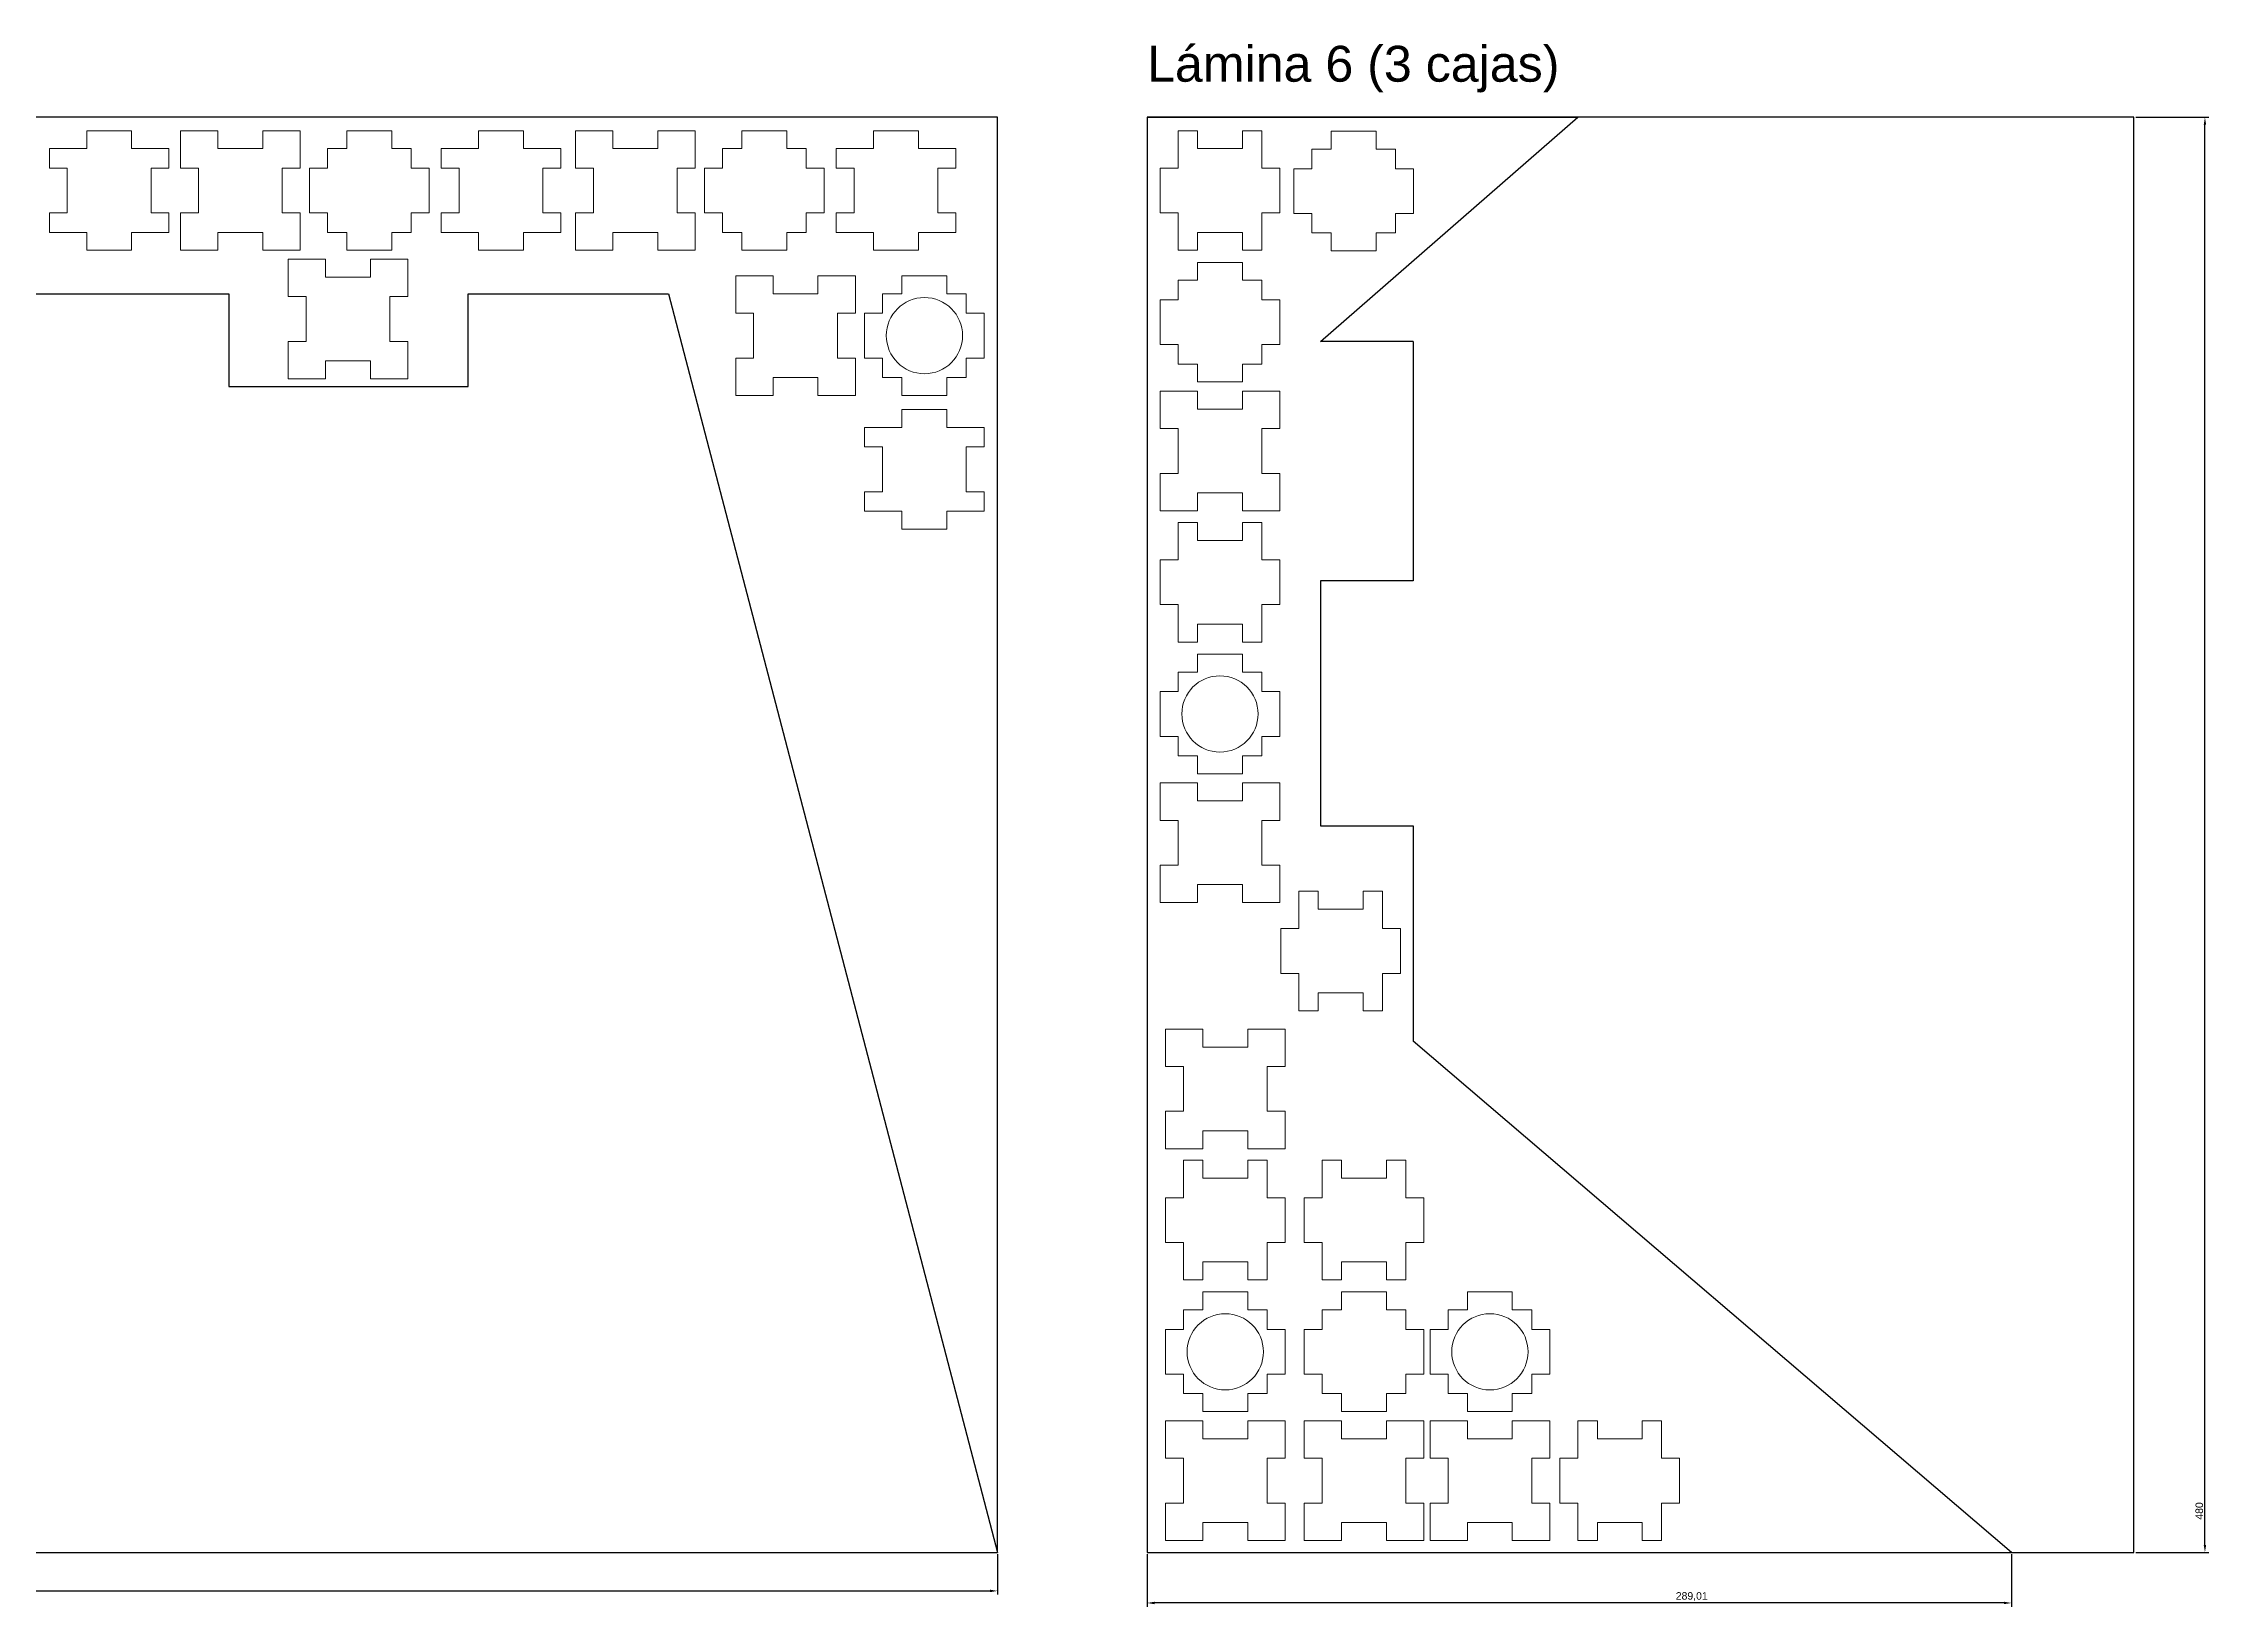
# Model space of a CAD drawing. Header units: millimetres. Extents: x -467 to 1656, y -24 to 1372.
# Drawn here: x 932 to 1656, y 172 to 695 of the extents above; entities that cross this region are included whole.
import ezdxf

# ---------------------------------------------------------------- set-up
doc = ezdxf.new("R2010")
doc.units = ezdxf.units.MM
doc.layers.get('0').update_dxf_attribs({"plot": 0})
doc.layers.add('Borde', color=7, linetype='Continuous', plot=False)
doc.layers.add('Corte', color=1, linetype='Continuous', lineweight=5)
doc.styles.get("Standard").update_dxf_attribs({"font": 'arial.ttf'})
doc.dimstyles.new('ISO-25', dxfattribs={"dimtxt": 2.5, "dimasz": 2.5, "dimexe": 1.25, "dimexo": 0.625, "dimtad": 1, "dimtxsty": 'Standard', "dimcen": 2.5, "dimadec": 0, "dimazin": 0, "dimtfac": 1, "dimtmove": 0, "dimatfit": 3, "dimfxl": 1, "dimarcsym": 0})

# ---------------------------------------------------------------- blocks, each defined once
blk = doc.blocks.new('*D54')
at = {"layer": 'Borde', "color": 0, "lineweight": -2, "transparency": 16777216}
for p, q in [((451.19, 189.55), (451.19, 176.03)), ((1251.19, 189.55), (1251.19, 176.03)), ((453.69, 177.28), (1248.69, 177.28))]:
    blk.add_line(p, q, dxfattribs=at)
at = {"layer": 'Borde', "color": 0, "transparency": 16777216}
for points in [[(453.69, 177.7), (453.69, 176.86), (451.19, 177.28)], [(1248.69, 177.7), (1248.69, 176.86), (1251.19, 177.28)]]:
    blk.add_solid(points, dxfattribs=at)
at = {"layer": 'Defpoints', "color": 0, "transparency": 16777216}
for p in [(451.19, 190.18), (1251.19, 190.18), (1251.19, 177.28)]:
    blk.add_point(p, dxfattribs=at)
at = {"layer": 'Borde', "color": 0, "transparency": 16777216, "insert": (851.19, 179.18), "char_height": 2.5, "attachment_point": 5}
blk.add_mtext('800', dxfattribs=at)
blk = doc.blocks.new('*D55')
at = {"layer": 'Borde', "color": 0, "lineweight": -2, "transparency": 16777216}
for p, q in [((1631.81, 670.18), (1656.17, 670.18)), ((1654.92, 192.68), (1654.92, 667.68)), ((1631.81, 190.18), (1656.17, 190.18))]:
    blk.add_line(p, q, dxfattribs=at)
at = {"layer": 'Borde', "color": 0, "transparency": 16777216}
for points in [[(1654.5, 667.68), (1655.34, 667.68), (1654.92, 670.18)], [(1654.5, 192.68), (1655.34, 192.68), (1654.92, 190.18)]]:
    blk.add_solid(points, dxfattribs=at)
at = {"layer": 'Defpoints', "color": 0, "transparency": 16777216}
for p in [(1631.19, 670.18), (1654.92, 670.18), (1631.19, 190.18)]:
    blk.add_point(p, dxfattribs=at)
at = {"layer": 'Borde', "color": 0, "transparency": 16777216, "insert": (1653.02, 204.03), "char_height": 2.5, "attachment_point": 5, "rotation": 90}
blk.add_mtext('480', dxfattribs=at)
blk = doc.blocks.new('*D56')
at = {"layer": 'Borde', "color": 0, "lineweight": -2, "transparency": 16777216}
for p, q in [((1301.19, 189.55), (1301.19, 172)), ((1590.19, 189.55), (1590.19, 172)), ((1587.69, 173.25), (1303.69, 173.25))]:
    blk.add_line(p, q, dxfattribs=at)
at = {"layer": 'Borde', "color": 0, "transparency": 16777216}
for points in [[(1303.69, 173.67), (1303.69, 172.84), (1301.19, 173.25)], [(1587.69, 173.67), (1587.69, 172.84), (1590.19, 173.25)]]:
    blk.add_solid(points, dxfattribs=at)
at = {"layer": 'Defpoints', "color": 0, "transparency": 16777216}
for p in [(1301.19, 190.18), (1590.19, 190.18), (1301.19, 173.25)]:
    blk.add_point(p, dxfattribs=at)
at = {"layer": 'Borde', "color": 0, "transparency": 16777216, "insert": (1483.31, 175.38), "char_height": 2.5, "attachment_point": 5}
blk.add_mtext('289,01', dxfattribs=at)

msp = doc.modelspace()

# ---------------------------------------------------------------- linework, layer by layer
for p, q in [((1301.186, 670.179), (1359.186, 670.179)), ((913.186, 611.179), (994.186, 611.179)), ((994.186, 611.179), (994.186, 580.179)), ((1074.186, 580.179), (1074.186, 611.179)), ((1074.186, 611.179), (1141.186, 611.179)), ((1141.186, 611.179), (1251.186, 190.179)), ((1390.186, 595.179), (1359.186, 595.179)), ((994.186, 580.179), (1074.186, 580.179)), ((1359.186, 433.179), (1390.186, 433.179)), ((1301.186, 190.179), (1631.186, 190.179))]:
    msp.add_line(p, q)
at = {"layer": 'Borde'}
for p, q in [((1301.186, 670.179), (1445.186, 670.179)), ((1359.186, 595.179), (1445.186, 670.179)), ((1390.186, 595.179), (1390.186, 515.179)), ((1390.186, 515.179), (1359.186, 515.179)), ((1359.186, 515.179), (1359.186, 433.179)), ((1390.186, 433.179), (1390.186, 361.179)), ((1590.192, 190.179), (1390.186, 361.179))]:
    msp.add_line(p, q, dxfattribs=at)
for points in [[(451.186, 190.179), (1251.186, 190.179), (1251.186, 670.179), (451.186, 670.179)], [(1301.186, 190.179), (1631.186, 190.179), (1631.186, 670.179), (1301.186, 670.179)]]:
    msp.add_lwpolyline(points, close=True, dxfattribs=at)
at = {"layer": 'Corte'}
for p, q in [((934.144, 659.704), (946.644, 659.704)), ((934.144, 659.704), (934.144, 653.204)), ((946.644, 665.704), (946.644, 659.704)), ((946.644, 665.704), (961.644, 665.704)), ((961.644, 665.704), (961.644, 659.704)), ((974.144, 659.704), (961.644, 659.704)), ((974.144, 659.704), (974.144, 653.204)), ((978.025, 665.704), (978.025, 653.204)), ((978.025, 665.704), (990.525, 665.704)), ((990.525, 665.704), (990.525, 659.704)), ((1005.525, 659.704), (990.525, 659.704)), ((1005.525, 665.704), (1005.525, 659.704)), ((1005.525, 665.704), (1018.025, 665.704)), ((1018.025, 665.704), (1018.025, 653.204)), ((1027.126, 653.204), (1027.126, 659.704)), ((1027.126, 659.704), (1033.626, 659.704)), ((1033.626, 659.704), (1033.626, 665.704)), ((1033.626, 665.704), (1048.626, 665.704)), ((1048.626, 659.704), (1048.626, 665.704)), ((1055.126, 659.704), (1048.626, 659.704)), ((1055.126, 653.204), (1055.126, 659.704)), ((1065.177, 659.704), (1077.677, 659.704)), ((1065.177, 659.704), (1065.177, 653.204)), ((1077.677, 665.704), (1077.677, 659.704)), ((1077.677, 665.704), (1092.677, 665.704)), ((1092.677, 665.704), (1092.677, 659.704)), ((1105.177, 659.704), (1092.677, 659.704)), ((1105.177, 659.704), (1105.177, 653.204)), ((1110.106, 665.704), (1110.106, 653.204)), ((1110.106, 665.704), (1122.606, 665.704)), ((1122.606, 665.704), (1122.606, 659.704)), ((1137.606, 659.704), (1122.606, 659.704)), ((1137.606, 665.704), (1137.606, 659.704)), ((1137.606, 665.704), (1150.106, 665.704)), ((1150.106, 665.704), (1150.106, 653.204)), ((1159.207, 653.204), (1159.207, 659.704)), ((1159.207, 659.704), (1165.707, 659.704)), ((1165.707, 659.704), (1165.707, 665.704)), ((1165.707, 665.704), (1180.707, 665.704)), ((1180.707, 659.704), (1180.707, 665.704)), ((1187.207, 659.704), (1180.707, 659.704)), ((1187.207, 653.204), (1187.207, 659.704)), ((1197.257, 659.704), (1209.757, 659.704)), ((1197.257, 659.704), (1197.257, 653.204)), ((1209.757, 665.704), (1209.757, 659.704)), ((1209.757, 665.704), (1224.757, 665.704)), ((1224.757, 665.704), (1224.757, 659.704)), ((1237.257, 659.704), (1224.757, 659.704)), ((1237.257, 659.704), (1237.257, 653.204)), ((1311.56, 665.704), (1311.56, 653.204)), ((1311.56, 665.704), (1318.06, 665.704)), ((1318.06, 665.704), (1318.06, 659.704)), ((1318.06, 659.704), (1333.06, 659.704)), ((1333.06, 665.704), (1333.06, 659.704)), ((1333.06, 665.704), (1339.56, 665.704)), ((1339.56, 665.704), (1339.56, 653.204)), ((1356.288, 659.499), (1356.288, 652.999)), ((1362.788, 659.499), (1356.288, 659.499)), ((1362.788, 665.499), (1362.788, 659.499)), ((1362.788, 665.499), (1377.788, 665.499)), ((1377.788, 665.499), (1377.788, 659.499)), ((1377.788, 659.499), (1384.288, 659.499)), ((1384.288, 659.499), (1384.288, 652.999)), ((934.144, 653.204), (940.144, 653.204)), ((940.144, 653.204), (940.144, 638.204)), ((974.144, 653.204), (968.144, 653.204)), ((968.144, 653.204), (968.144, 638.204)), ((978.025, 653.204), (984.025, 653.204)), ((984.025, 638.204), (984.025, 653.204)), ((1018.025, 653.204), (1012.025, 653.204)), ((1012.025, 653.204), (1012.025, 638.204)), ((1021.126, 653.204), (1021.126, 638.204)), ((1021.126, 653.204), (1027.126, 653.204)), ((1061.126, 653.204), (1055.126, 653.204)), ((1061.126, 653.204), (1061.126, 638.204)), ((1065.177, 653.204), (1071.177, 653.204)), ((1071.177, 653.204), (1071.177, 638.204)), ((1105.177, 653.204), (1099.177, 653.204)), ((1099.177, 653.204), (1099.177, 638.204)), ((1110.106, 653.204), (1116.106, 653.204)), ((1116.106, 638.204), (1116.106, 653.204)), ((1150.106, 653.204), (1144.106, 653.204)), ((1144.106, 653.204), (1144.106, 638.204)), ((1153.207, 653.204), (1153.207, 638.204)), ((1153.207, 653.204), (1159.207, 653.204)), ((1193.207, 653.204), (1187.207, 653.204)), ((1193.207, 653.204), (1193.207, 638.204)), ((1197.257, 653.204), (1203.257, 653.204)), ((1203.257, 653.204), (1203.257, 638.204)), ((1237.257, 653.204), (1231.257, 653.204)), ((1231.257, 653.204), (1231.257, 638.204)), ((1305.56, 638.204), (1305.56, 653.204)), ((1305.56, 653.204), (1311.56, 653.204)), ((1345.56, 653.204), (1339.56, 653.204)), ((1345.56, 638.204), (1345.56, 653.204)), ((1350.288, 637.999), (1350.288, 652.999)), ((1356.288, 652.999), (1350.288, 652.999)), ((1384.288, 652.999), (1390.288, 652.999)), ((1390.288, 637.999), (1390.288, 652.999)), ((934.144, 638.204), (934.144, 631.704)), ((934.144, 638.204), (940.144, 638.204)), ((974.144, 638.204), (968.144, 638.204)), ((974.144, 638.204), (974.144, 631.704)), ((978.025, 638.204), (978.025, 625.704)), ((978.025, 638.204), (984.025, 638.204)), ((1018.025, 638.204), (1012.025, 638.204)), ((1018.025, 638.204), (1018.025, 625.704)), ((1021.126, 638.204), (1027.126, 638.204)), ((1027.126, 638.204), (1027.126, 631.704)), ((1061.126, 638.204), (1055.126, 638.204)), ((1055.126, 638.204), (1055.126, 631.704)), ((1065.177, 638.204), (1065.177, 631.704)), ((1065.177, 638.204), (1071.177, 638.204)), ((1105.177, 638.204), (1099.177, 638.204)), ((1105.177, 638.204), (1105.177, 631.704)), ((1110.106, 638.204), (1110.106, 625.704)), ((1110.106, 638.204), (1116.106, 638.204)), ((1150.106, 638.204), (1144.106, 638.204)), ((1150.106, 638.204), (1150.106, 625.704)), ((1153.207, 638.204), (1159.207, 638.204)), ((1159.207, 638.204), (1159.207, 631.704)), ((1193.207, 638.204), (1187.207, 638.204)), ((1187.207, 638.204), (1187.207, 631.704)), ((1197.257, 638.204), (1197.257, 631.704)), ((1197.257, 638.204), (1203.257, 638.204)), ((1237.257, 638.204), (1231.257, 638.204)), ((1237.257, 638.204), (1237.257, 631.704)), ((1305.56, 638.204), (1311.56, 638.204)), ((1311.56, 625.704), (1311.56, 638.204)), ((1345.56, 638.204), (1339.56, 638.204)), ((1339.56, 625.704), (1339.56, 638.204)), ((1356.288, 637.999), (1350.288, 637.999)), ((1356.288, 631.499), (1356.288, 637.999)), ((1384.288, 637.999), (1390.288, 637.999)), ((1384.288, 631.499), (1384.288, 637.999)), ((934.144, 631.704), (946.644, 631.704)), ((946.644, 625.704), (946.644, 631.704)), ((974.144, 631.704), (961.644, 631.704)), ((961.644, 625.704), (961.644, 631.704)), ((990.525, 631.704), (1005.525, 631.704)), ((990.525, 625.704), (990.525, 631.704)), ((1005.525, 625.704), (1005.525, 631.704)), ((1027.126, 631.704), (1033.626, 631.704)), ((1033.626, 631.704), (1033.626, 625.704)), ((1055.126, 631.704), (1048.626, 631.704)), ((1048.626, 631.704), (1048.626, 625.704)), ((1065.177, 631.704), (1077.677, 631.704)), ((1077.677, 625.704), (1077.677, 631.704)), ((1105.177, 631.704), (1092.677, 631.704)), ((1092.677, 625.704), (1092.677, 631.704)), ((1122.606, 631.704), (1137.606, 631.704)), ((1122.606, 625.704), (1122.606, 631.704)), ((1137.606, 625.704), (1137.606, 631.704)), ((1159.207, 631.704), (1165.707, 631.704)), ((1165.707, 631.704), (1165.707, 625.704)), ((1187.207, 631.704), (1180.707, 631.704)), ((1180.707, 631.704), (1180.707, 625.704)), ((1197.257, 631.704), (1209.757, 631.704)), ((1209.757, 625.704), (1209.757, 631.704)), ((1237.257, 631.704), (1224.757, 631.704)), ((1224.757, 625.704), (1224.757, 631.704)), ((1318.06, 631.704), (1333.06, 631.704)), ((1318.06, 625.704), (1318.06, 631.704)), ((1333.06, 625.704), (1333.06, 631.704)), ((1362.788, 631.499), (1356.288, 631.499)), ((1362.788, 625.499), (1362.788, 631.499)), ((1377.788, 631.499), (1384.288, 631.499)), ((1377.788, 625.499), (1377.788, 631.499)), ((946.644, 625.704), (961.644, 625.704)), ((978.025, 625.704), (990.525, 625.704)), ((1005.525, 625.704), (1018.025, 625.704)), ((1013.976, 610.239), (1013.976, 622.739)), ((1026.476, 622.739), (1013.976, 622.739)), ((1026.476, 622.739), (1026.476, 616.739)), ((1033.626, 625.704), (1048.626, 625.704)), ((1041.476, 622.739), (1041.476, 616.739)), ((1053.976, 622.739), (1041.476, 622.739)), ((1053.976, 610.239), (1053.976, 622.739)), ((1077.677, 625.704), (1092.677, 625.704)), ((1110.106, 625.704), (1122.606, 625.704)), ((1137.606, 625.704), (1150.106, 625.704)), ((1165.707, 625.704), (1180.707, 625.704)), ((1209.757, 625.704), (1224.757, 625.704)), ((1311.56, 625.704), (1318.06, 625.704)), ((1333.06, 625.704), (1339.56, 625.704)), ((1362.788, 625.499), (1377.788, 625.499)), ((1041.476, 616.739), (1026.476, 616.739)), ((1163.642, 617.153), (1163.642, 604.653)), ((1163.642, 617.153), (1176.142, 617.153)), ((1176.142, 617.153), (1176.142, 611.153)), ((1191.142, 617.153), (1191.142, 611.153)), ((1191.142, 617.153), (1203.642, 617.153)), ((1203.642, 617.153), (1203.642, 604.653)), ((1219.243, 611.153), (1219.243, 617.153)), ((1219.243, 617.153), (1234.243, 617.153)), ((1234.243, 611.153), (1234.243, 617.153)), ((1311.56, 615.654), (1311.56, 609.154)), ((1318.06, 615.654), (1311.56, 615.654)), ((1318.06, 621.654), (1318.06, 615.654)), ((1318.06, 621.654), (1333.06, 621.654)), ((1333.06, 621.654), (1333.06, 615.654)), ((1333.06, 615.654), (1339.56, 615.654)), ((1339.56, 615.654), (1339.56, 609.154)), ((1013.976, 610.239), (1019.976, 610.239)), ((1019.976, 595.239), (1019.976, 610.239)), ((1053.976, 610.239), (1047.976, 610.239)), ((1047.976, 610.239), (1047.976, 595.239)), ((1191.142, 611.153), (1176.142, 611.153)), ((1212.743, 604.653), (1212.743, 611.153)), ((1212.743, 611.153), (1219.243, 611.153)), ((1240.743, 611.153), (1234.243, 611.153)), ((1240.743, 604.653), (1240.743, 611.153)), ((1305.56, 594.154), (1305.56, 609.154)), ((1311.56, 609.154), (1305.56, 609.154)), ((1339.56, 609.154), (1345.56, 609.154)), ((1345.56, 594.154), (1345.56, 609.154)), ((1163.642, 604.653), (1169.642, 604.653)), ((1169.642, 589.653), (1169.642, 604.653)), ((1203.642, 604.653), (1197.642, 604.653)), ((1197.642, 604.653), (1197.642, 589.653)), ((1206.743, 604.653), (1206.743, 589.653)), ((1206.743, 604.653), (1212.743, 604.653)), ((1246.743, 604.653), (1240.743, 604.653)), ((1246.743, 604.653), (1246.743, 589.653)), ((1013.976, 582.739), (1013.976, 595.239)), ((1013.976, 595.239), (1019.976, 595.239)), ((1053.976, 595.239), (1047.976, 595.239)), ((1053.976, 582.739), (1053.976, 595.239)), ((1311.56, 594.154), (1305.56, 594.154)), ((1311.56, 587.654), (1311.56, 594.154)), ((1339.56, 594.154), (1345.56, 594.154)), ((1339.56, 587.654), (1339.56, 594.154)), ((1026.476, 588.739), (1041.476, 588.739)), ((1026.476, 582.739), (1026.476, 588.739)), ((1041.476, 582.739), (1041.476, 588.739)), ((1163.642, 589.653), (1163.642, 577.153)), ((1163.642, 589.653), (1169.642, 589.653)), ((1203.642, 589.653), (1197.642, 589.653)), ((1203.642, 589.653), (1203.642, 577.153)), ((1206.743, 589.653), (1212.743, 589.653)), ((1212.743, 589.653), (1212.743, 583.153)), ((1246.743, 589.653), (1240.743, 589.653)), ((1240.743, 589.653), (1240.743, 583.153)), ((1318.06, 587.654), (1311.56, 587.654)), ((1318.06, 581.654), (1318.06, 587.654)), ((1333.06, 587.654), (1339.56, 587.654)), ((1333.06, 581.654), (1333.06, 587.654)), ((1026.476, 582.739), (1013.976, 582.739)), ((1053.976, 582.739), (1041.476, 582.739)), ((1176.142, 583.153), (1191.142, 583.153)), ((1176.142, 577.153), (1176.142, 583.153)), ((1191.142, 577.153), (1191.142, 583.153)), ((1212.743, 583.153), (1219.243, 583.153)), ((1219.243, 583.153), (1219.243, 577.153)), ((1240.743, 583.153), (1234.243, 583.153)), ((1234.243, 583.153), (1234.243, 577.153)), ((1318.06, 581.654), (1333.06, 581.654)), ((1163.642, 577.153), (1176.142, 577.153)), ((1191.142, 577.153), (1203.642, 577.153)), ((1219.243, 577.153), (1234.243, 577.153)), ((1219.243, 572.406), (1219.243, 566.406)), ((1219.243, 572.406), (1234.243, 572.406)), ((1234.243, 572.406), (1234.243, 566.406)), ((1305.56, 566.053), (1305.56, 578.553)), ((1305.56, 578.553), (1318.06, 578.553)), ((1318.06, 578.553), (1318.06, 572.553)), ((1318.06, 572.553), (1333.06, 572.553)), ((1333.06, 578.553), (1333.06, 572.553)), ((1333.06, 578.553), (1345.56, 578.553)), ((1345.56, 566.053), (1345.56, 578.553)), ((1206.743, 566.406), (1219.243, 566.406)), ((1206.743, 566.406), (1206.743, 559.906)), ((1246.743, 566.406), (1234.243, 566.406)), ((1246.743, 566.406), (1246.743, 559.906)), ((1305.56, 566.053), (1311.56, 566.053)), ((1311.56, 566.053), (1311.56, 551.053)), ((1345.56, 566.053), (1339.56, 566.053)), ((1339.56, 551.053), (1339.56, 566.053)), ((1206.743, 559.906), (1212.743, 559.906)), ((1212.743, 559.906), (1212.743, 544.906)), ((1246.743, 559.906), (1240.743, 559.906)), ((1240.743, 559.906), (1240.743, 544.906)), ((1305.56, 538.553), (1305.56, 551.053)), ((1305.56, 551.053), (1311.56, 551.053)), ((1345.56, 551.053), (1339.56, 551.053)), ((1345.56, 538.553), (1345.56, 551.053)), ((1206.743, 544.906), (1206.743, 538.406)), ((1206.743, 544.906), (1212.743, 544.906)), ((1246.743, 544.906), (1240.743, 544.906)), ((1246.743, 544.906), (1246.743, 538.406)), ((1333.06, 544.553), (1318.06, 544.553)), ((1318.06, 538.553), (1318.06, 544.553)), ((1333.06, 538.553), (1333.06, 544.553)), ((1206.743, 538.406), (1219.243, 538.406)), ((1219.243, 532.406), (1219.243, 538.406)), ((1246.743, 538.406), (1234.243, 538.406)), ((1234.243, 532.406), (1234.243, 538.406)), ((1305.56, 538.553), (1318.06, 538.553)), ((1333.06, 538.553), (1345.56, 538.553)), ((1219.243, 532.406), (1234.243, 532.406)), ((1311.56, 534.672), (1311.56, 522.172)), ((1311.56, 534.672), (1318.06, 534.672)), ((1318.06, 534.672), (1318.06, 528.672)), ((1318.06, 528.672), (1333.06, 528.672)), ((1333.06, 534.672), (1333.06, 528.672)), ((1333.06, 534.672), (1339.56, 534.672)), ((1339.56, 534.672), (1339.56, 522.172)), ((1305.56, 507.172), (1305.56, 522.172)), ((1305.56, 522.172), (1311.56, 522.172)), ((1345.56, 522.172), (1339.56, 522.172)), ((1345.56, 507.172), (1345.56, 522.172)), ((1305.56, 507.172), (1311.56, 507.172)), ((1311.56, 494.672), (1311.56, 507.172)), ((1345.56, 507.172), (1339.56, 507.172)), ((1339.56, 494.672), (1339.56, 507.172)), ((1318.06, 500.672), (1333.06, 500.672)), ((1318.06, 494.672), (1318.06, 500.672)), ((1333.06, 494.672), (1333.06, 500.672)), ((1311.56, 494.672), (1318.06, 494.672)), ((1333.06, 494.672), (1339.56, 494.672)), ((1318.06, 490.621), (1318.06, 484.621)), ((1318.06, 490.621), (1333.06, 490.621)), ((1333.06, 490.621), (1333.06, 484.621)), ((1305.56, 463.121), (1305.56, 478.121)), ((1311.56, 478.121), (1305.56, 478.121)), ((1311.56, 484.621), (1311.56, 478.121)), ((1318.06, 484.621), (1311.56, 484.621)), ((1333.06, 484.621), (1339.56, 484.621)), ((1339.56, 484.621), (1339.56, 478.121)), ((1339.56, 478.121), (1345.56, 478.121)), ((1345.56, 463.121), (1345.56, 478.121)), ((1311.56, 463.121), (1305.56, 463.121)), ((1311.56, 456.621), (1311.56, 463.121)), ((1318.06, 456.621), (1311.56, 456.621)), ((1318.06, 450.621), (1318.06, 456.621)), ((1333.06, 456.621), (1339.56, 456.621)), ((1333.06, 450.621), (1333.06, 456.621)), ((1339.56, 463.121), (1345.56, 463.121)), ((1339.56, 456.621), (1339.56, 463.121)), ((1318.06, 450.621), (1333.06, 450.621)), ((1305.56, 435.02), (1305.56, 447.52)), ((1305.56, 447.52), (1318.06, 447.52)), ((1318.06, 447.52), (1318.06, 441.52)), ((1333.06, 447.52), (1333.06, 441.52)), ((1333.06, 447.52), (1345.56, 447.52)), ((1345.56, 435.02), (1345.56, 447.52)), ((1305.56, 435.02), (1311.56, 435.02)), ((1311.56, 435.02), (1311.56, 420.02)), ((1318.06, 441.52), (1333.06, 441.52)), ((1345.56, 435.02), (1339.56, 435.02)), ((1339.56, 420.02), (1339.56, 435.02)), ((1305.56, 407.52), (1305.56, 420.02)), ((1305.56, 420.02), (1311.56, 420.02)), ((1345.56, 420.02), (1339.56, 420.02)), ((1345.56, 407.52), (1345.56, 420.02)), ((1333.06, 413.52), (1318.06, 413.52)), ((1318.06, 407.52), (1318.06, 413.52)), ((1333.06, 407.52), (1333.06, 413.52)), ((1305.56, 407.52), (1318.06, 407.52)), ((1333.06, 407.52), (1345.56, 407.52)), ((1351.924, 411.338), (1351.924, 398.838)), ((1351.924, 411.338), (1358.424, 411.338)), ((1358.424, 411.338), (1358.424, 405.338)), ((1373.424, 411.338), (1373.424, 405.338)), ((1373.424, 411.338), (1379.924, 411.338)), ((1379.924, 411.338), (1379.924, 398.838)), ((1345.924, 383.838), (1345.924, 398.838)), ((1345.924, 398.838), (1351.924, 398.838)), ((1358.424, 405.338), (1373.424, 405.338)), ((1385.924, 398.838), (1379.924, 398.838)), ((1385.924, 383.838), (1385.924, 398.838)), ((1345.924, 383.838), (1351.924, 383.838)), ((1351.924, 371.338), (1351.924, 383.838)), ((1385.924, 383.838), (1379.924, 383.838)), ((1379.924, 371.338), (1379.924, 383.838)), ((1358.424, 377.338), (1373.424, 377.338)), ((1358.424, 371.338), (1358.424, 377.338)), ((1373.424, 371.338), (1373.424, 377.338)), ((1351.924, 371.338), (1358.424, 371.338)), ((1373.424, 371.338), (1379.924, 371.338)), ((1307.335, 352.698), (1307.335, 365.198)), ((1307.335, 365.198), (1319.835, 365.198)), ((1319.835, 365.198), (1319.835, 359.198)), ((1334.835, 365.198), (1334.835, 359.198)), ((1334.835, 365.198), (1347.335, 365.198)), ((1347.335, 352.698), (1347.335, 365.198)), ((1319.835, 359.198), (1334.835, 359.198)), ((1307.335, 352.698), (1313.335, 352.698)), ((1313.335, 352.698), (1313.335, 337.698)), ((1347.335, 352.698), (1341.335, 352.698)), ((1341.335, 337.698), (1341.335, 352.698)), ((1307.335, 325.198), (1307.335, 337.698)), ((1307.335, 337.698), (1313.335, 337.698)), ((1347.335, 337.698), (1341.335, 337.698)), ((1347.335, 325.198), (1347.335, 337.698)), ((1334.835, 331.198), (1319.835, 331.198)), ((1319.835, 325.198), (1319.835, 331.198)), ((1334.835, 325.198), (1334.835, 331.198)), ((1307.335, 325.198), (1319.835, 325.198)), ((1313.335, 321.317), (1313.335, 308.817)), ((1313.335, 321.317), (1319.835, 321.317)), ((1319.835, 321.317), (1319.835, 315.317)), ((1334.835, 325.198), (1347.335, 325.198)), ((1334.835, 321.317), (1334.835, 315.317)), ((1334.835, 321.317), (1341.335, 321.317)), ((1341.335, 321.317), (1341.335, 308.817)), ((1359.703, 321.317), (1359.703, 308.817)), ((1359.703, 321.317), (1366.203, 321.317)), ((1366.203, 321.317), (1366.203, 315.317)), ((1381.203, 321.317), (1381.203, 315.317)), ((1381.203, 321.317), (1387.703, 321.317)), ((1387.703, 321.317), (1387.703, 308.817)), ((1319.835, 315.317), (1334.835, 315.317)), ((1366.203, 315.317), (1381.203, 315.317)), ((1307.335, 293.817), (1307.335, 308.817)), ((1307.335, 308.817), (1313.335, 308.817)), ((1347.335, 308.817), (1341.335, 308.817)), ((1347.335, 293.817), (1347.335, 308.817)), ((1353.703, 293.817), (1353.703, 308.817)), ((1353.703, 308.817), (1359.703, 308.817)), ((1393.703, 308.817), (1387.703, 308.817)), ((1393.703, 293.817), (1393.703, 308.817)), ((1307.335, 293.817), (1313.335, 293.817)), ((1313.335, 281.317), (1313.335, 293.817)), ((1347.335, 293.817), (1341.335, 293.817)), ((1341.335, 281.317), (1341.335, 293.817)), ((1353.703, 293.817), (1359.703, 293.817)), ((1359.703, 281.317), (1359.703, 293.817)), ((1393.703, 293.817), (1387.703, 293.817)), ((1387.703, 281.317), (1387.703, 293.817)), ((1319.835, 287.317), (1334.835, 287.317)), ((1319.835, 281.317), (1319.835, 287.317)), ((1334.835, 281.317), (1334.835, 287.317)), ((1366.203, 287.317), (1381.203, 287.317)), ((1366.203, 281.317), (1366.203, 287.317)), ((1381.203, 281.317), (1381.203, 287.317)), ((1313.335, 281.317), (1319.835, 281.317)), ((1319.835, 277.267), (1319.835, 271.267)), ((1319.835, 277.267), (1334.835, 277.267)), ((1334.835, 281.317), (1341.335, 281.317)), ((1334.835, 277.267), (1334.835, 271.267)), ((1359.703, 281.317), (1366.203, 281.317)), ((1366.203, 277.267), (1366.203, 271.267)), ((1366.203, 277.267), (1381.203, 277.267)), ((1381.203, 281.317), (1387.703, 281.317)), ((1381.203, 277.267), (1381.203, 271.267)), ((1408.322, 277.267), (1408.322, 271.267)), ((1408.322, 277.267), (1423.322, 277.267)), ((1423.322, 277.267), (1423.322, 271.267)), ((1313.335, 271.267), (1313.335, 264.767)), ((1319.835, 271.267), (1313.335, 271.267)), ((1334.835, 271.267), (1341.335, 271.267)), ((1341.335, 271.267), (1341.335, 264.767)), ((1359.703, 271.267), (1359.703, 264.767)), ((1366.203, 271.267), (1359.703, 271.267)), ((1381.203, 271.267), (1387.703, 271.267)), ((1387.703, 271.267), (1387.703, 264.767)), ((1401.822, 271.267), (1401.822, 264.767)), ((1408.322, 271.267), (1401.822, 271.267)), ((1423.322, 271.267), (1429.822, 271.267)), ((1429.822, 271.267), (1429.822, 264.767)), ((1307.335, 249.767), (1307.335, 264.767)), ((1313.335, 264.767), (1307.335, 264.767)), ((1341.335, 264.767), (1347.335, 264.767)), ((1347.335, 249.767), (1347.335, 264.767)), ((1353.703, 249.767), (1353.703, 264.767)), ((1359.703, 264.767), (1353.703, 264.767)), ((1387.703, 264.767), (1393.703, 264.767)), ((1393.703, 249.767), (1393.703, 264.767)), ((1395.822, 249.767), (1395.822, 264.767)), ((1401.822, 264.767), (1395.822, 264.767)), ((1429.822, 264.767), (1435.822, 264.767)), ((1435.822, 249.767), (1435.822, 264.767)), ((1313.335, 249.767), (1307.335, 249.767)), ((1313.335, 243.267), (1313.335, 249.767)), ((1341.335, 249.767), (1347.335, 249.767)), ((1341.335, 243.267), (1341.335, 249.767)), ((1359.703, 249.767), (1353.703, 249.767)), ((1359.703, 243.267), (1359.703, 249.767)), ((1387.703, 249.767), (1393.703, 249.767)), ((1387.703, 243.267), (1387.703, 249.767)), ((1401.822, 249.767), (1395.822, 249.767)), ((1401.822, 243.267), (1401.822, 249.767)), ((1429.822, 249.767), (1435.822, 249.767)), ((1429.822, 243.267), (1429.822, 249.767)), ((1319.835, 243.267), (1313.335, 243.267)), ((1319.835, 237.267), (1319.835, 243.267)), ((1334.835, 243.267), (1341.335, 243.267)), ((1334.835, 237.267), (1334.835, 243.267)), ((1366.203, 243.267), (1359.703, 243.267)), ((1366.203, 237.267), (1366.203, 243.267)), ((1381.203, 243.267), (1387.703, 243.267)), ((1381.203, 237.267), (1381.203, 243.267)), ((1408.322, 243.267), (1401.822, 243.267)), ((1408.322, 237.267), (1408.322, 243.267)), ((1423.322, 243.267), (1429.822, 243.267)), ((1423.322, 237.267), (1423.322, 243.267)), ((1307.335, 221.666), (1307.335, 234.166)), ((1307.335, 234.166), (1319.835, 234.166)), ((1319.835, 237.267), (1334.835, 237.267)), ((1319.835, 234.166), (1319.835, 228.166)), ((1334.835, 234.166), (1334.835, 228.166)), ((1334.835, 234.166), (1347.335, 234.166)), ((1347.335, 221.666), (1347.335, 234.166)), ((1353.703, 221.666), (1353.703, 234.166)), ((1353.703, 234.166), (1366.203, 234.166)), ((1366.203, 237.267), (1381.203, 237.267)), ((1366.203, 234.166), (1366.203, 228.166)), ((1381.203, 234.166), (1381.203, 228.166)), ((1381.203, 234.166), (1393.703, 234.166)), ((1393.703, 221.666), (1393.703, 234.166)), ((1395.822, 221.666), (1395.822, 234.166)), ((1395.822, 234.166), (1408.322, 234.166)), ((1408.322, 237.267), (1423.322, 237.267)), ((1408.322, 234.166), (1408.322, 228.166)), ((1423.322, 234.166), (1423.322, 228.166)), ((1423.322, 234.166), (1435.822, 234.166)), ((1435.822, 221.666), (1435.822, 234.166)), ((1445.256, 234.166), (1445.256, 221.666)), ((1445.256, 234.166), (1451.756, 234.166)), ((1451.756, 234.166), (1451.756, 228.166)), ((1466.756, 234.166), (1466.756, 228.166)), ((1466.756, 234.166), (1473.256, 234.166)), ((1473.256, 234.166), (1473.256, 221.666)), ((1319.835, 228.166), (1334.835, 228.166)), ((1366.203, 228.166), (1381.203, 228.166)), ((1408.322, 228.166), (1423.322, 228.166)), ((1451.756, 228.166), (1466.756, 228.166)), ((1307.335, 221.666), (1313.335, 221.666)), ((1313.335, 221.666), (1313.335, 206.666)), ((1347.335, 221.666), (1341.335, 221.666)), ((1341.335, 206.666), (1341.335, 221.666)), ((1353.703, 221.666), (1359.703, 221.666)), ((1359.703, 221.666), (1359.703, 206.666)), ((1393.703, 221.666), (1387.703, 221.666)), ((1387.703, 206.666), (1387.703, 221.666)), ((1395.822, 221.666), (1401.822, 221.666)), ((1401.822, 221.666), (1401.822, 206.666)), ((1435.822, 221.666), (1429.822, 221.666)), ((1429.822, 206.666), (1429.822, 221.666)), ((1439.256, 206.666), (1439.256, 221.666)), ((1439.256, 221.666), (1445.256, 221.666)), ((1479.256, 221.666), (1473.256, 221.666)), ((1479.256, 206.666), (1479.256, 221.666)), ((1307.335, 194.166), (1307.335, 206.666)), ((1307.335, 206.666), (1313.335, 206.666)), ((1347.335, 206.666), (1341.335, 206.666)), ((1347.335, 194.166), (1347.335, 206.666)), ((1353.703, 194.166), (1353.703, 206.666)), ((1353.703, 206.666), (1359.703, 206.666)), ((1393.703, 206.666), (1387.703, 206.666)), ((1393.703, 194.166), (1393.703, 206.666)), ((1395.822, 194.166), (1395.822, 206.666)), ((1395.822, 206.666), (1401.822, 206.666)), ((1435.822, 206.666), (1429.822, 206.666)), ((1435.822, 194.166), (1435.822, 206.666)), ((1439.256, 206.666), (1445.256, 206.666)), ((1445.256, 194.166), (1445.256, 206.666)), ((1479.256, 206.666), (1473.256, 206.666)), ((1473.256, 194.166), (1473.256, 206.666)), ((1334.835, 200.166), (1319.835, 200.166)), ((1319.835, 194.166), (1319.835, 200.166)), ((1334.835, 194.166), (1334.835, 200.166)), ((1381.203, 200.166), (1366.203, 200.166)), ((1366.203, 194.166), (1366.203, 200.166)), ((1381.203, 194.166), (1381.203, 200.166)), ((1423.322, 200.166), (1408.322, 200.166)), ((1408.322, 194.166), (1408.322, 200.166)), ((1423.322, 194.166), (1423.322, 200.166)), ((1451.756, 200.166), (1466.756, 200.166)), ((1451.756, 194.166), (1451.756, 200.166)), ((1466.756, 194.166), (1466.756, 200.166)), ((1307.335, 194.166), (1319.835, 194.166)), ((1334.835, 194.166), (1347.335, 194.166)), ((1353.703, 194.166), (1366.203, 194.166)), ((1381.203, 194.166), (1393.703, 194.166)), ((1395.822, 194.166), (1408.322, 194.166)), ((1423.322, 194.166), (1435.822, 194.166)), ((1445.256, 194.166), (1451.756, 194.166)), ((1466.756, 194.166), (1473.256, 194.166))]:
    msp.add_line(p, q, dxfattribs=at)
for centre in [(1226.743, 597.153), (1325.56, 470.621), (1327.335, 257.267), (1415.822, 257.267)]:
    msp.add_circle(centre, 12.75, dxfattribs=at)

# ---------------------------------------------------------------- texts
at = {"insert": (1301.186, 694.094), "char_height": 12, "attachment_point": 1}
msp.add_mtext_dynamic_manual_height_columns('Lámina 6 (3 cajas)', width=155.6101, gutter_width=12.5, heights=[10.269], dxfattribs=at)

# ---------------------------------------------------------------- dimensions: what is measured, and where the dimension line sits
at = {"layer": 'Borde'}
dim = msp.add_linear_dim(base=(1654.919, 670.179), p1=(1631.186, 190.179), p2=(1631.186, 670.179), angle=90, dimstyle='ISO-25', dxfattribs=at)
dim.commit()
dim.dimension.update_dxf_attribs({"geometry": '*D55', "text_midpoint": (1654.919, 204.025), "dimtype": 160})
dim = msp.add_linear_dim(base=(1251.186, 177.279), p1=(451.186, 190.179), p2=(1251.186, 190.179), dimstyle='ISO-25', dxfattribs=at)
dim.commit()
dim.dimension.update_dxf_attribs({"geometry": '*D54', "text_midpoint": (851.186, 179.181)})
dim = msp.add_linear_dim(base=(1301.186, 173.252), p1=(1590.192, 190.179), p2=(1301.186, 190.179), dimstyle='ISO-25', dxfattribs=at)
dim.commit()
dim.dimension.update_dxf_attribs({"geometry": '*D56', "text_midpoint": (1483.311, 173.252), "dimtype": 160})

doc.saveas('drawing.dxf')
